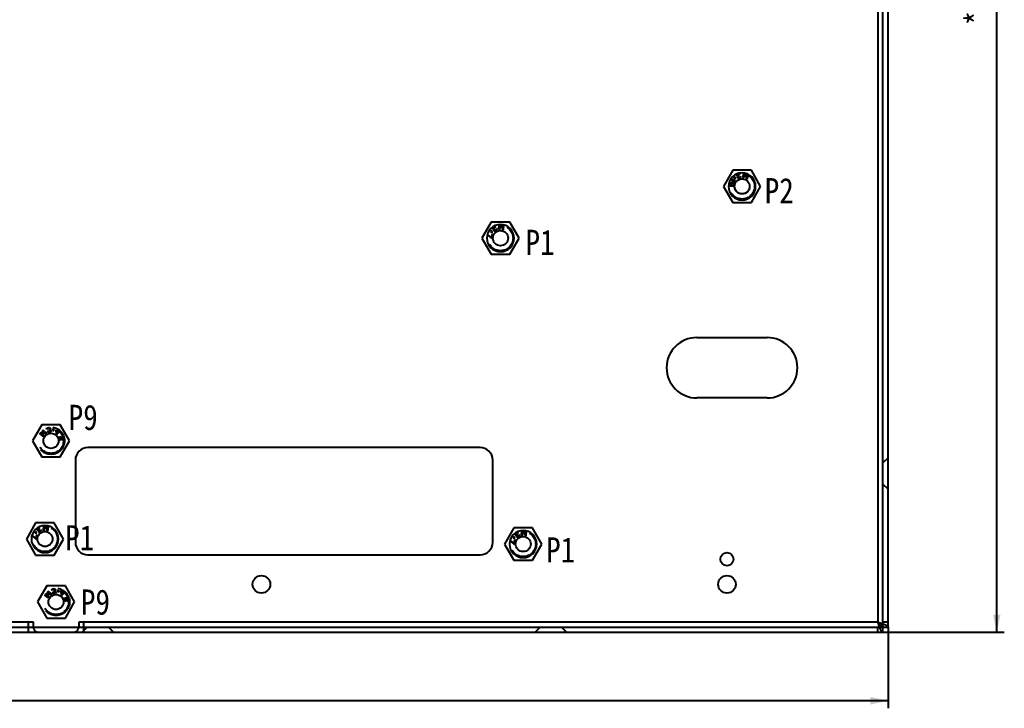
# Model space of a CAD drawing. Header units: millimetres. Extents: x 0 to 1189, y 25 to 866.
# Drawn here: x 401.4 to 597, y 329.4 to 466.1 of the extents above; entities that cross this region are included whole.
import ezdxf

# ---------------------------------------------------------------- set-up
doc = ezdxf.new("R2010")
doc.units = ezdxf.units.MM
doc.header["$LTSCALE"] = 65.395
doc.linetypes.add('HIDDEN', pattern=[0.2, 0.1, -0.1])
doc.layers.get('0').update_dxf_attribs({"linetype": 'CONTINUOUS'})
doc.layers.add('02___PRT_ALL_AXES', color=7, linetype='CONTINUOUS')
doc.layers.add('DEFAULT_2', color=8, linetype='HIDDEN')
doc.styles.get("Standard").update_dxf_attribs({"font": 'txt', "width": 0.85})
doc.dimstyles.new('DIMSTYLE_1', dxfattribs={"dimtxt": 5, "dimasz": 3.5, "dimexe": 1.5, "dimexo": 1, "dimgap": 1.25, "dimtad": 1, "dimdsep": 46, "dimtxsty": 'Standard', "dimblk": '_FILLED', "dimblk1": '_FILLED', "dimblk2": '_FILLED', "dimcen": 0.09, "dimadec": 0, "dimazin": 0, "dimtp": 0.8, "dimtm": 0.8, "dimtfac": 1, "dimtofl": 0, "dimtmove": 0, "dimatfit": 3, "dimldrblk": '_FILLED', "dimfxl": 0, "dimtolj": 1, "dimarcsym": 0})
doc.dimstyles.new('DIMSTYLE_2', dxfattribs={"dimtxt": 5, "dimasz": 3.5, "dimexe": 1.5, "dimexo": 1, "dimgap": 1.25, "dimtad": 1, "dimdsep": 46, "dimtxsty": 'Standard', "dimblk": '_FILLED', "dimblk1": '_FILLED', "dimblk2": '_FILLED', "dimcen": 0.09, "dimadec": 0, "dimazin": 0, "dimtp": 0.5, "dimtm": 0.5, "dimtfac": 1, "dimtofl": 0, "dimtmove": 0, "dimatfit": 3, "dimldrblk": '_FILLED', "dimfxl": 0, "dimtolj": 1, "dimarcsym": 0})

# ---------------------------------------------------------------- blocks, each defined once
blk = doc.blocks.new('_FILLED')
at = {"color": 0, "linetype": 'ByBlock'}
blk.add_solid([(0, 0), (-1, 0.214), (-1, -0.214)], dxfattribs=at)
blk = doc.blocks.new('*D1')
at = {"color": 2, "linetype": 'Continuous', "transparency": 16777216}
for p, q in [((159.9, 345.47), (159.9, 329.36)), ((573.9, 345.47), (573.9, 329.36)), ((159.9, 330.86), (366.9, 330.86)), ((573.9, 330.86), (366.9, 330.86))]:
    blk.add_line(p, q, dxfattribs=at)
at = {"color": 2, "linetype": 'Continuous', "transparency": 16777216, "xscale": 3.5, "yscale": 3.5, "zscale": 3.5, "rotation": 180}
blk.add_blockref('_FILLED', (159.9, 330.86), dxfattribs=at)
at = {"color": 2, "linetype": 'Continuous', "transparency": 16777216, "xscale": 3.5, "yscale": 3.5, "zscale": 3.5}
blk.add_blockref('_FILLED', (573.9, 330.86), dxfattribs=at)
at = {"color": 2, "linetype": 'Continuous', "transparency": 16777216, "insert": (366.9, 337.11), "char_height": 5, "width": 17, "attachment_point": 2, "line_spacing_factor": 0.9}
blk.add_mtext('*414', dxfattribs=at)
blk = doc.blocks.new('*D2')
at = {"color": 2, "linetype": 'Continuous', "transparency": 16777216}
for p, q in [((554.9, 602.77), (597, 602.77)), ((595.5, 602.77), (595.5, 473.62)), ((595.5, 344.47), (595.5, 473.62)), ((572.9, 344.47), (597, 344.47))]:
    blk.add_line(p, q, dxfattribs=at)
at = {"color": 2, "linetype": 'Continuous', "transparency": 16777216, "xscale": 3.5, "yscale": 3.5, "zscale": 3.5}
for p, rotation in [((595.5, 602.77), 90), ((595.5, 344.47), 270)]:
    blk.add_blockref('_FILLED', p, dxfattribs=dict(at, rotation=rotation))
at = {"color": 2, "linetype": 'Continuous', "transparency": 16777216, "insert": (589.25, 473.62), "char_height": 5, "width": 25.5, "attachment_point": 2, "rotation": 90, "line_spacing_factor": 0.9}
blk.add_mtext('*258.3', dxfattribs=at)

msp = doc.modelspace()

# ---------------------------------------------------------------- linework, layer by layer
at = {"color": 3, "linetype": 'Continuous'}
for p, q in [((573.902, 345.466), (573.902, 601.766)), ((160.902, 344.466), (572.902, 344.466))]:
    msp.add_line(p, q, dxfattribs=at)
at = {"color": 7, "linetype": 'Continuous'}
for p, q in [((571.902, 587.766), (571.902, 346.466)), ((572.902, 344.466), (572.902, 587.766)), ((542.624, 434.415), (543.44, 433.842)), ((543.372, 434.042), (542.693, 434.519)), ((543.294, 434.666), (543.292, 434.637)), ((543.292, 434.637), (543.47, 434.622)), ((543.442, 434.654), (543.294, 434.666)), ((543.376, 434.794), (543.344, 434.767)), ((543.344, 434.767), (543.442, 434.654)), ((543.473, 434.682), (543.376, 434.794)), ((543.47, 434.622), (543.459, 434.444)), ((543.459, 434.444), (543.489, 434.441)), ((543.482, 434.83), (543.473, 434.682)), ((543.512, 434.828), (543.482, 434.83)), ((543.489, 434.441), (543.498, 434.59)), ((543.498, 434.59), (543.595, 434.477)), ((543.501, 434.649), (543.512, 434.828)), ((543.679, 434.635), (543.501, 434.649)), ((543.529, 434.617), (543.678, 434.605)), ((543.627, 434.505), (543.529, 434.617)), ((543.595, 434.477), (543.627, 434.505)), ((543.678, 434.605), (543.679, 434.635)), ((543.825, 435.283), (543.824, 435.215)), ((543.824, 435.215), (543.848, 435.134)), ((543.846, 435.356), (543.825, 435.283)), ((543.893, 435.415), (543.846, 435.356)), ((543.848, 435.134), (543.893, 435.059)), ((543.961, 435.48), (543.893, 435.415)), ((543.893, 435.059), (543.952, 435.01)), ((543.923, 435.246), (543.931, 435.293)), ((543.948, 435.164), (543.923, 435.246)), ((543.931, 435.293), (543.958, 435.345)), ((544.013, 435.095), (543.948, 435.164)), ((543.952, 435.01), (544.064, 435)), ((543.958, 435.345), (543.992, 435.378)), ((544.029, 435.521), (543.961, 435.48)), ((544.003, 434.914), (543.981, 434.841)), ((543.981, 434.841), (543.986, 434.753)), ((543.986, 434.753), (543.999, 434.713)), ((543.992, 435.378), (544.085, 435.429)), ((543.999, 434.713), (544.044, 434.637)), ((544.064, 435), (544.003, 434.914)), ((544.085, 435.073), (544.013, 435.095)), ((544.044, 434.637), (544.148, 434.58)), ((544.085, 435.429), (544.205, 435.465)), ((544.211, 435.089), (544.085, 435.073)), ((544.086, 434.784), (544.101, 434.877)), ((544.098, 434.743), (544.086, 434.784)), ((544.157, 434.694), (544.098, 434.743)), ((544.101, 434.877), (544.128, 434.93)), ((544.128, 434.93), (544.236, 435.007)), ((544.148, 434.58), (544.24, 434.564)), ((544.229, 434.672), (544.157, 434.694)), ((544.279, 435.577), (544.2, 435.573)), ((544.205, 435.465), (544.311, 435.475)), ((544.29, 435.113), (544.211, 435.089)), ((544.335, 434.682), (544.229, 434.672)), ((544.236, 435.007), (544.315, 435.032)), ((544.24, 434.564), (544.386, 434.586)), ((544.372, 435.561), (544.279, 435.577)), ((544.315, 435.032), (544.29, 435.113)), ((544.311, 435.475), (544.357, 435.467)), ((544.415, 434.706), (544.335, 434.682)), ((544.357, 435.467), (544.409, 435.439)), ((544.444, 435.538), (544.372, 435.561)), ((544.386, 434.586), (544.426, 434.598)), ((544.409, 435.439), (544.441, 435.404)), ((544.508, 434.757), (544.415, 434.706)), ((544.426, 434.598), (544.559, 434.661)), ((544.441, 435.404), (544.541, 435.434)), ((544.502, 435.489), (544.444, 435.538)), ((544.541, 435.434), (544.502, 435.489)), ((544.555, 434.816), (544.508, 434.757)), ((544.577, 434.889), (544.555, 434.816)), ((544.559, 434.661), (544.626, 434.726)), ((544.676, 434.92), (544.577, 434.889)), ((544.626, 434.726), (544.681, 434.832)), ((544.681, 434.832), (544.676, 434.92)), ((545.253, 435.644), (544.956, 434.738)), ((544.956, 434.738), (545.134, 434.679)), ((545.134, 434.679), (545.709, 435.431)), ((545.378, 435.624), (545.141, 434.901)), ((545.662, 435.557), (545.141, 434.901)), ((545.709, 435.431), (545.728, 434.485)), ((545.728, 434.485), (545.906, 434.426)), ((545.854, 434.667), (545.822, 435.505)), ((546.091, 435.391), (545.854, 434.667)), ((545.906, 434.426), (546.203, 435.332)), ((542.258, 433.515), (542.256, 433.41)), ((542.256, 433.41), (542.296, 433.295)), ((542.32, 433.695), (542.277, 433.599)), ((542.296, 433.295), (542.365, 433.215)), ((542.405, 433.782), (542.32, 433.695)), ((542.358, 433.473), (542.385, 433.595)), ((542.365, 433.407), (542.358, 433.473)), ((542.393, 433.337), (542.365, 433.407)), ((542.365, 433.215), (542.46, 433.151)), ((542.385, 433.595), (542.42, 433.651)), ((542.446, 433.282), (542.393, 433.337)), ((542.502, 433.825), (542.405, 433.782)), ((542.42, 433.651), (542.475, 433.703)), ((542.504, 433.248), (542.446, 433.282)), ((542.46, 433.151), (542.601, 433.098)), ((542.475, 433.703), (542.546, 433.73)), ((542.569, 433.831), (542.502, 433.825)), ((542.624, 433.2), (542.504, 433.248)), ((542.546, 433.73), (542.569, 433.831)), ((542.601, 433.098), (542.746, 433.066)), ((542.611, 433.437), (542.609, 433.331)), ((542.609, 433.331), (542.665, 433.19)), ((542.634, 433.539), (542.611, 433.437)), ((542.665, 433.19), (542.624, 433.2)), ((542.678, 433.636), (542.634, 433.539)), ((542.763, 433.724), (542.678, 433.636)), ((542.711, 433.394), (542.743, 433.536)), ((542.718, 433.328), (542.711, 433.394)), ((542.746, 433.258), (542.718, 433.328)), ((542.743, 433.536), (542.777, 433.592)), ((542.799, 433.203), (542.746, 433.258)), ((542.746, 433.066), (542.896, 433.053)), ((542.86, 433.766), (542.763, 433.724)), ((542.777, 433.592), (542.832, 433.644)), ((542.857, 433.169), (542.799, 433.203)), ((542.832, 433.644), (542.904, 433.671)), ((542.898, 433.16), (542.857, 433.169)), ((542.973, 433.783), (542.86, 433.766)), ((542.896, 433.053), (543.009, 433.071)), ((542.965, 433.166), (542.898, 433.16)), ((542.904, 433.671), (542.97, 433.677)), ((543.036, 433.193), (542.965, 433.166)), ((542.97, 433.677), (543.012, 433.668)), ((543.056, 433.765), (542.973, 433.783)), ((543.009, 433.071), (543.106, 433.113)), ((543.012, 433.668), (543.07, 433.634)), ((543.091, 433.244), (543.036, 433.193)), ((543.15, 433.701), (543.056, 433.765)), ((543.07, 433.634), (543.123, 433.579)), ((543.126, 433.301), (543.091, 433.244)), ((543.106, 433.113), (543.191, 433.201)), ((543.123, 433.579), (543.151, 433.509)), ((543.158, 433.443), (543.126, 433.301)), ((543.22, 433.621), (543.15, 433.701)), ((543.151, 433.509), (543.158, 433.443)), ((543.191, 433.201), (543.234, 433.298)), ((543.259, 433.506), (543.22, 433.621)), ((543.234, 433.298), (543.257, 433.399)), ((543.257, 433.399), (543.259, 433.506)), ((543.462, 434.132), (543.322, 434.23)), ((543.322, 434.23), (543.372, 434.042)), ((543.44, 433.842), (543.511, 433.944)), ((543.511, 433.944), (543.462, 434.132)), ((495.298, 424.762), (495.295, 424.685)), ((495.295, 424.685), (495.31, 424.62)), ((495.329, 424.83), (495.298, 424.762)), ((495.31, 424.62), (495.354, 424.547)), ((495.379, 424.91), (495.329, 424.83)), ((495.354, 424.547), (495.416, 424.485)), ((495.435, 424.967), (495.379, 424.91)), ((495.395, 424.721), (495.409, 424.779)), ((495.399, 424.674), (495.395, 424.721)), ((495.443, 424.601), (495.399, 424.674)), ((495.409, 424.779), (495.434, 424.819)), ((495.434, 424.819), (495.512, 424.89)), ((495.523, 424.549), (495.443, 424.601)), ((495.512, 424.89), (495.619, 424.955)), ((495.598, 424.545), (495.523, 424.549)), ((495.665, 425.081), (495.588, 425.058)), ((495.716, 424.591), (495.598, 424.545)), ((495.619, 424.955), (495.719, 424.99)), ((495.758, 425.088), (495.665, 425.081)), ((495.675, 424.417), (495.76, 424.518)), ((495.788, 424.634), (495.716, 424.591)), ((495.719, 424.99), (495.766, 424.994)), ((495.833, 425.084), (495.758, 425.088)), ((495.76, 424.518), (495.832, 424.561)), ((495.766, 424.994), (495.824, 424.979)), ((495.832, 424.561), (495.788, 424.634)), ((495.824, 424.979), (495.864, 424.953)), ((495.902, 425.05), (495.833, 425.084)), ((495.864, 424.953), (495.953, 425.006)), ((495.953, 425.006), (495.902, 425.05)), ((496.209, 424.54), (496.12, 424.486)), ((496.235, 424.456), (496.209, 424.54)), ((496.593, 425.382), (496.525, 424.431)), ((497.011, 425.398), (496.665, 424.635)), ((496.719, 425.394), (496.665, 424.635)), ((496.712, 424.418), (497.087, 425.287)), ((497.087, 425.287), (497.335, 424.373)), ((497.413, 424.581), (497.178, 425.386)), ((497.467, 425.34), (497.413, 424.581)), ((497.522, 424.36), (497.59, 425.311)), ((494.277, 423.331), (495.058, 422.729)), ((495.085, 422.851), (494.308, 423.45)), ((495.076, 423.983), (494.929, 423.959)), ((494.929, 423.959), (494.935, 423.93)), ((494.935, 423.93), (495.111, 423.959)), ((494.978, 424.103), (494.954, 424.069)), ((494.954, 424.069), (495.076, 423.983)), ((495.1, 424.017), (494.978, 424.103)), ((495.058, 422.729), (495.161, 422.706)), ((495.102, 424.168), (495.073, 424.164)), ((495.073, 424.164), (495.1, 424.017)), ((495.222, 423.461), (495.085, 422.851)), ((495.135, 423.993), (495.102, 424.168)), ((495.111, 423.959), (495.144, 423.783)), ((495.311, 424.022), (495.135, 423.993)), ((495.144, 423.783), (495.173, 423.788)), ((495.146, 423.934), (495.268, 423.849)), ((495.173, 423.788), (495.146, 423.934)), ((495.161, 422.706), (495.325, 423.438)), ((495.17, 423.968), (495.317, 423.992)), ((495.292, 423.883), (495.17, 423.968)), ((495.325, 423.438), (495.222, 423.461)), ((495.268, 423.849), (495.292, 423.883)), ((495.317, 423.992), (495.311, 424.022)), ((495.416, 424.485), (495.484, 424.452)), ((495.484, 424.452), (495.595, 424.469)), ((495.557, 424.371), (495.554, 424.295)), ((495.554, 424.295), (495.58, 424.211)), ((495.595, 424.469), (495.557, 424.371)), ((495.58, 424.211), (495.602, 424.175)), ((495.602, 424.175), (495.664, 424.113)), ((495.661, 424.359), (495.675, 424.417)), ((495.669, 424.265), (495.661, 424.359)), ((495.664, 424.113), (495.779, 424.083)), ((495.691, 424.229), (495.669, 424.265)), ((495.76, 424.195), (495.691, 424.229)), ((495.835, 424.191), (495.76, 424.195)), ((495.779, 424.083), (495.872, 424.089)), ((495.936, 424.226), (495.835, 424.191)), ((495.872, 424.089), (496.008, 424.146)), ((496.007, 424.269), (495.936, 424.226)), ((496.085, 424.341), (496.007, 424.269)), ((496.008, 424.146), (496.044, 424.168)), ((496.044, 424.168), (496.158, 424.261)), ((496.117, 424.41), (496.085, 424.341)), ((496.12, 424.486), (496.117, 424.41)), ((496.158, 424.261), (496.208, 424.34)), ((496.208, 424.34), (496.235, 424.456)), ((496.525, 424.431), (496.712, 424.418)), ((497.335, 424.373), (497.522, 424.36)), ((535.902, 402.966), (549.902, 402.966)), ((549.902, 390.966), (535.902, 390.966)), ((405.755, 385.666), (403.907, 382.466)), ((409.45, 385.666), (405.755, 385.666)), ((411.297, 382.466), (409.45, 385.666)), ((403.907, 382.466), (405.755, 379.266)), ((409.45, 379.266), (411.297, 382.466)), ((492.852, 381.116), (414.952, 381.116)), ((405.755, 379.266), (409.45, 379.266)), ((412.452, 378.616), (412.452, 362.316)), ((495.352, 362.316), (495.352, 378.616)), ((404.576, 364.25), (404.429, 364.225)), ((404.429, 364.225), (404.435, 364.196)), ((404.435, 364.196), (404.611, 364.225)), ((404.478, 364.369), (404.454, 364.335)), ((404.454, 364.335), (404.576, 364.25)), ((404.6, 364.284), (404.478, 364.369)), ((404.602, 364.435), (404.573, 364.43)), ((404.573, 364.43), (404.6, 364.284)), ((404.635, 364.259), (404.602, 364.435)), ((404.611, 364.225), (404.644, 364.049)), ((404.811, 364.288), (404.635, 364.259)), ((404.644, 364.049), (404.673, 364.054)), ((404.646, 364.201), (404.768, 364.115)), ((404.673, 364.054), (404.646, 364.201)), ((404.67, 364.235), (404.817, 364.259)), ((404.792, 364.149), (404.67, 364.235)), ((404.768, 364.115), (404.792, 364.149)), ((404.798, 365.028), (404.795, 364.952)), ((404.795, 364.952), (404.81, 364.886)), ((404.829, 365.097), (404.798, 365.028)), ((404.81, 364.886), (404.854, 364.814)), ((404.817, 364.259), (404.811, 364.288)), ((404.879, 365.176), (404.829, 365.097)), ((404.854, 364.814), (404.916, 364.751)), ((404.935, 365.233), (404.879, 365.176)), ((404.895, 364.987), (404.909, 365.045)), ((404.899, 364.94), (404.895, 364.987)), ((404.943, 364.867), (404.899, 364.94)), ((404.909, 365.045), (404.934, 365.085)), ((404.916, 364.751), (404.984, 364.718)), ((404.934, 365.085), (405.012, 365.157)), ((405.023, 364.816), (404.943, 364.867)), ((404.984, 364.718), (405.095, 364.735)), ((405.012, 365.157), (405.119, 365.221)), ((405.098, 364.811), (405.023, 364.816)), ((405.057, 364.638), (405.054, 364.561)), ((405.054, 364.561), (405.08, 364.478)), ((405.095, 364.735), (405.057, 364.638)), ((405.08, 364.478), (405.102, 364.441)), ((405.165, 365.348), (405.088, 365.325)), ((405.216, 364.858), (405.098, 364.811)), ((405.102, 364.441), (405.164, 364.379)), ((405.119, 365.221), (405.219, 365.257)), ((405.161, 364.626), (405.175, 364.684)), ((405.169, 364.531), (405.161, 364.626)), ((405.164, 364.379), (405.279, 364.349)), ((405.258, 365.354), (405.165, 365.348)), ((405.191, 364.495), (405.169, 364.531)), ((405.175, 364.684), (405.26, 364.785)), ((405.26, 364.462), (405.191, 364.495)), ((405.288, 364.901), (405.216, 364.858)), ((405.219, 365.257), (405.266, 365.26)), ((405.333, 365.35), (405.258, 365.354)), ((405.26, 364.785), (405.332, 364.828)), ((405.335, 364.458), (405.26, 364.462)), ((405.266, 365.26), (405.324, 365.245)), ((405.279, 364.349), (405.372, 364.356)), ((405.332, 364.828), (405.288, 364.901)), ((405.324, 365.245), (405.364, 365.219)), ((405.402, 365.317), (405.333, 365.35)), ((405.436, 364.493), (405.335, 364.458)), ((405.364, 365.219), (405.453, 365.273)), ((405.372, 364.356), (405.508, 364.413)), ((405.453, 365.273), (405.402, 365.317)), ((405.507, 364.536), (405.436, 364.493)), ((405.585, 364.608), (405.507, 364.536)), ((405.508, 364.413), (405.544, 364.434)), ((405.544, 364.434), (405.658, 364.527)), ((405.617, 364.677), (405.585, 364.608)), ((405.62, 364.753), (405.617, 364.677)), ((405.709, 364.806), (405.62, 364.753)), ((405.658, 364.527), (405.708, 364.607)), ((405.708, 364.607), (405.735, 364.723)), ((405.735, 364.723), (405.709, 364.806)), ((406.093, 365.649), (406.025, 364.698)), ((406.025, 364.698), (406.212, 364.684)), ((406.511, 365.664), (406.165, 364.901)), ((406.219, 365.66), (406.165, 364.901)), ((406.212, 364.684), (406.587, 365.553)), ((406.587, 365.553), (406.835, 364.64)), ((406.913, 364.848), (406.678, 365.652)), ((406.835, 364.64), (407.022, 364.626)), ((406.967, 365.607), (406.913, 364.848)), ((407.022, 364.626), (407.09, 365.577)), ((499.798, 364.028), (499.795, 363.952)), ((499.795, 363.952), (499.81, 363.886)), ((499.829, 364.097), (499.798, 364.028)), ((499.81, 363.886), (499.854, 363.814)), ((499.879, 364.176), (499.829, 364.097)), ((499.935, 364.233), (499.879, 364.176)), ((499.895, 363.987), (499.909, 364.045)), ((499.899, 363.94), (499.895, 363.987)), ((499.943, 363.867), (499.899, 363.94)), ((499.909, 364.045), (499.934, 364.085)), ((499.934, 364.085), (500.012, 364.157)), ((500.023, 363.816), (499.943, 363.867)), ((500.012, 364.157), (500.119, 364.221)), ((500.165, 364.348), (500.088, 364.325)), ((500.216, 363.858), (500.098, 363.811)), ((500.119, 364.221), (500.219, 364.257)), ((500.258, 364.354), (500.165, 364.348)), ((500.288, 363.901), (500.216, 363.858)), ((500.219, 364.257), (500.266, 364.26)), ((500.333, 364.35), (500.258, 364.354)), ((500.266, 364.26), (500.324, 364.245)), ((500.332, 363.828), (500.288, 363.901)), ((500.324, 364.245), (500.364, 364.219)), ((500.402, 364.317), (500.333, 364.35)), ((500.364, 364.219), (500.453, 364.273)), ((500.453, 364.273), (500.402, 364.317)), ((501.093, 364.649), (501.025, 363.698)), ((501.511, 364.664), (501.165, 363.901)), ((501.219, 364.66), (501.165, 363.901)), ((501.212, 363.684), (501.587, 364.553)), ((501.587, 364.553), (501.835, 363.64)), ((501.913, 363.848), (501.678, 364.652)), ((501.967, 364.607), (501.913, 363.848)), ((502.022, 363.626), (502.09, 364.577)), ((403.777, 363.598), (404.558, 362.996)), ((404.585, 363.118), (403.808, 363.716)), ((404.558, 362.996), (404.661, 362.972)), ((404.722, 363.728), (404.585, 363.118)), ((404.661, 362.972), (404.825, 363.704)), ((404.825, 363.704), (404.722, 363.728)), ((498.777, 362.598), (499.558, 361.996)), ((499.585, 362.118), (498.808, 362.716)), ((499.576, 363.25), (499.429, 363.225)), ((499.429, 363.225), (499.435, 363.196)), ((499.435, 363.196), (499.611, 363.225)), ((499.478, 363.369), (499.454, 363.335)), ((499.454, 363.335), (499.576, 363.25)), ((499.6, 363.284), (499.478, 363.369)), ((499.558, 361.996), (499.661, 361.972)), ((499.602, 363.435), (499.573, 363.43)), ((499.573, 363.43), (499.6, 363.284)), ((499.722, 362.728), (499.585, 362.118)), ((499.635, 363.259), (499.602, 363.435)), ((499.611, 363.225), (499.644, 363.049)), ((499.811, 363.288), (499.635, 363.259)), ((499.644, 363.049), (499.673, 363.054)), ((499.646, 363.201), (499.768, 363.115)), ((499.673, 363.054), (499.646, 363.201)), ((499.661, 361.972), (499.825, 362.704)), ((499.67, 363.235), (499.817, 363.259)), ((499.792, 363.149), (499.67, 363.235)), ((499.825, 362.704), (499.722, 362.728)), ((499.768, 363.115), (499.792, 363.149)), ((499.817, 363.259), (499.811, 363.288)), ((499.854, 363.814), (499.916, 363.751)), ((499.916, 363.751), (499.984, 363.718)), ((499.984, 363.718), (500.095, 363.735)), ((500.098, 363.811), (500.023, 363.816)), ((500.057, 363.638), (500.054, 363.561)), ((500.054, 363.561), (500.08, 363.478)), ((500.095, 363.735), (500.057, 363.638)), ((500.08, 363.478), (500.102, 363.441)), ((500.102, 363.441), (500.164, 363.379)), ((500.161, 363.626), (500.175, 363.684)), ((500.169, 363.531), (500.161, 363.626)), ((500.164, 363.379), (500.279, 363.349)), ((500.191, 363.495), (500.169, 363.531)), ((500.175, 363.684), (500.26, 363.785)), ((500.26, 363.462), (500.191, 363.495)), ((500.26, 363.785), (500.332, 363.828)), ((500.335, 363.458), (500.26, 363.462)), ((500.279, 363.349), (500.372, 363.356)), ((500.436, 363.493), (500.335, 363.458)), ((500.372, 363.356), (500.508, 363.413)), ((500.507, 363.536), (500.436, 363.493)), ((500.585, 363.608), (500.507, 363.536)), ((500.508, 363.413), (500.544, 363.434)), ((500.544, 363.434), (500.658, 363.527)), ((500.617, 363.677), (500.585, 363.608)), ((500.62, 363.753), (500.617, 363.677)), ((500.709, 363.806), (500.62, 363.753)), ((500.658, 363.527), (500.708, 363.607)), ((500.708, 363.607), (500.735, 363.723)), ((500.735, 363.723), (500.709, 363.806)), ((501.025, 363.698), (501.212, 363.684)), ((501.835, 363.64), (502.022, 363.626)), ((414.952, 359.816), (492.852, 359.816)), ((406.755, 353.666), (404.907, 350.466)), ((410.45, 353.666), (406.755, 353.666)), ((412.297, 350.466), (410.45, 353.666)), ((404.907, 350.466), (406.755, 347.266)), ((410.45, 347.266), (412.297, 350.466)), ((404.102, 346.466), (293.902, 346.466)), ((403.102, 345.466), (403.102, 346.466)), ((404.102, 345.466), (404.102, 346.466)), ((406.755, 347.266), (410.45, 347.266)), ((571.902, 346.466), (413.102, 346.466)), ((413.102, 346.466), (413.102, 345.466)), ((414.102, 345.466), (414.102, 346.466)), ((573.902, 346.466), (572.902, 346.466)), ((159.902, 345.466), (573.902, 345.466)), ((571.902, 344.466), (571.902, 345.466))]:
    msp.add_line(p, q, dxfattribs=at)
for centre, radius in [((496.902, 422.7), 1.5), ((407.602, 382.466), 1.5), ((406.402, 362.966), 1.5), ((501.402, 361.966), 1.5), ((541.902, 358.966), 1.3), ((449.402, 353.966), 1.75), ((541.902, 353.966), 1.75), ((408.602, 350.466), 1.5)]:
    msp.add_circle(centre, radius, dxfattribs=at)
for centre, radius, start, end in [((544.902, 432.966), 2.7, 0, 180), ((496.902, 422.7), 2.7, 0, 180), ((535.902, 396.966), 6, 90, 270), ((549.902, 396.966), 6, 270, 90), ((414.952, 378.616), 2.5, 90, 180), ((492.852, 378.616), 2.5, 0, 90), ((406.402, 362.966), 2.7, 0, 180), ((501.402, 361.966), 2.7, 0, 180), ((414.952, 362.316), 2.5, 180, 270), ((492.852, 362.316), 2.5, 270, 360), ((573.95, 347.152), 2.082, 220.12006, 221.97576)]:
    msp.add_arc(centre, radius, start, end, dxfattribs=at)
for points, knots in [([(572.358, 345.81), (572.318, 345.857), (572.155, 346.068), (572.012, 346.293), (571.902, 346.466)], [0, 0, 0, 0, 0.2305011, 1, 1, 1, 1]), ([(571.902, 346.466), (571.962, 346.429), (572.186, 346.285), (572.409, 346.137), (572.558, 346.011)], [0, 0, 0, 0, 0.2644665, 1, 1, 1, 1]), ([(572.902, 345.466), (572.86, 345.466), (572.662, 345.499), (572.506, 345.644), (572.402, 345.759)], [0, 0, 0, 0, 0.2141169, 1, 1, 1, 1]), ([(572.558, 346.011), (572.587, 345.987), (572.686, 345.899), (572.777, 345.799), (572.826, 345.716)], [0, 0, 0, 0, 0.2775276, 1, 1, 1, 1])]:
    msp.add_open_spline(points, degree=3, knots=knots, dxfattribs=at)
at = {"layer": '02___PRT_ALL_AXES', "color": 7, "linetype": 'Continuous'}
for centre in [(544.902, 432.966), (496.902, 422.7), (407.602, 382.466), (406.402, 362.966), (501.402, 361.966), (408.602, 350.466)]:
    msp.add_circle(centre, 1.5, dxfattribs=at)
for centre in [(544.902, 432.966), (496.902, 422.7), (406.402, 362.966), (501.402, 361.966)]:
    msp.add_arc(centre, 2.7, 180, 360, dxfattribs=at)
at = {"layer": 'DEFAULT_2', "color": 8, "linetype": 'HIDDEN'}
for p, q in [((543.055, 436.166), (541.207, 432.966)), ((546.75, 436.166), (543.055, 436.166)), ((548.597, 432.966), (546.75, 436.166)), ((541.207, 432.966), (543.055, 429.766)), ((546.75, 429.766), (548.597, 432.966)), ((543.055, 429.766), (546.75, 429.766)), ((495.055, 425.9), (493.207, 422.7)), ((498.75, 425.9), (495.055, 425.9)), ((500.597, 422.7), (498.75, 425.9)), ((493.207, 422.7), (495.055, 419.5)), ((498.75, 419.5), (500.597, 422.7)), ((495.055, 419.5), (498.75, 419.5)), ((406.019, 383.262), (405.323, 383.913)), ((405.393, 384.019), (405.949, 383.499)), ((405.949, 383.499), (405.574, 384.248)), ((405.688, 384.371), (406.461, 384.047)), ((406.574, 383.856), (405.708, 384.238)), ((405.708, 384.238), (406.147, 383.399)), ((406.461, 384.047), (405.905, 384.567)), ((406.006, 384.644), (406.702, 383.993)), ((406.702, 383.993), (406.574, 383.856)), ((406.73, 384.803), (406.738, 384.87)), ((406.832, 384.825), (406.73, 384.803)), ((406.738, 384.87), (406.765, 384.941)), ((406.765, 384.941), (406.818, 384.996)), ((406.818, 384.996), (406.891, 385.054)), ((406.844, 384.871), (406.832, 384.825)), ((406.876, 384.921), (406.844, 384.871)), ((406.86, 384.287), (406.962, 384.308)), ((406.897, 384.208), (406.86, 384.287)), ((406.912, 384.95), (406.876, 384.921)), ((406.891, 385.054), (406.963, 385.09)), ((406.996, 384.142), (406.897, 384.208)), ((407.01, 384.992), (406.912, 384.95)), ((406.962, 384.308), (407.015, 384.254)), ((407.087, 384.117), (406.996, 384.142)), ((407.132, 385.018), (407.01, 384.992)), ((407.015, 384.254), (407.085, 384.225)), ((407.085, 384.225), (407.192, 384.226)), ((407.234, 384.126), (407.087, 384.117)), ((407.105, 384.643), (407.186, 384.66)), ((407.122, 384.559), (407.105, 384.643)), ((407.204, 384.576), (407.122, 384.559)), ((407.239, 385.018), (407.132, 385.018)), ((407.137, 385.126), (407.217, 385.123)), ((407.186, 384.66), (407.304, 384.706)), ((407.192, 384.226), (407.273, 384.243)), ((407.335, 384.56), (407.204, 384.576)), ((407.217, 385.123), (407.307, 385.098)), ((407.275, 384.135), (407.234, 384.126)), ((407.284, 385.006), (407.239, 385.018)), ((407.273, 384.243), (407.371, 384.285)), ((407.413, 384.185), (407.275, 384.135)), ((407.333, 384.973), (407.284, 385.006)), ((407.304, 384.706), (407.357, 384.76)), ((407.307, 385.098), (407.377, 385.069)), ((407.362, 384.936), (407.333, 384.973)), ((407.384, 384.527), (407.335, 384.56)), ((407.357, 384.76), (407.38, 384.852)), ((407.451, 384.715), (407.358, 384.652)), ((407.358, 384.652), (407.453, 384.607)), ((407.38, 384.852), (407.362, 384.936)), ((407.371, 384.285), (407.423, 384.34)), ((407.377, 385.069), (407.431, 385.015)), ((407.442, 384.452), (407.384, 384.527)), ((407.486, 384.244), (407.413, 384.185)), ((407.423, 384.34), (407.451, 384.411)), ((407.431, 385.015), (407.464, 384.957)), ((407.451, 384.411), (407.442, 384.452)), ((407.479, 384.786), (407.451, 384.715)), ((407.453, 384.607), (407.506, 384.553)), ((407.464, 384.957), (407.482, 384.874)), ((407.482, 384.874), (407.479, 384.786)), ((407.55, 384.344), (407.486, 384.244)), ((407.506, 384.553), (407.544, 384.474)), ((407.544, 384.474), (407.553, 384.432)), ((407.553, 384.432), (407.55, 384.344)), ((407.87, 384.518), (408.019, 384.616)), ((407.886, 384.492), (407.87, 384.518)), ((408.011, 384.574), (407.886, 384.492)), ((407.924, 384.767), (407.949, 384.784)), ((408.019, 384.616), (407.924, 384.767)), ((407.949, 384.784), (408.028, 384.658)), ((407.979, 384.429), (408.011, 384.574)), ((408.02, 384.42), (407.979, 384.429)), ((408.051, 384.566), (408.02, 384.42)), ((408.028, 384.658), (408.06, 384.803)), ((408.131, 384.44), (408.051, 384.566)), ((408.06, 384.803), (408.1, 384.795)), ((408.209, 384.706), (408.06, 384.607)), ((408.06, 384.607), (408.156, 384.456)), ((408.1, 384.795), (408.069, 384.649)), ((408.069, 384.649), (408.193, 384.731)), ((408.156, 384.456), (408.131, 384.44)), ((408.193, 384.731), (408.209, 384.706)), ((408.6, 384.553), (408.675, 384.656)), ((408.667, 383.794), (408.6, 384.553)), ((408.769, 383.721), (408.667, 383.794)), ((408.675, 384.656), (409.079, 384.362)), ((409.004, 384.259), (408.718, 384.467)), ((408.718, 384.467), (408.767, 383.932)), ((408.767, 383.932), (409.004, 384.259)), ((409.106, 384.186), (408.769, 383.721)), ((409.079, 384.362), (409.253, 384.603)), ((409.274, 384.063), (409.106, 384.186)), ((409.351, 384.524), (409.181, 384.289)), ((409.181, 384.289), (409.349, 384.167)), ((409.349, 384.167), (409.274, 384.063)), ((409.758, 383.91), (409.847, 383.967)), ((409.814, 383.822), (409.758, 383.91)), ((409.903, 383.879), (409.814, 383.822)), ((406.147, 383.399), (406.019, 383.262)), ((409.179, 383.204), (409.719, 383.325)), ((409.334, 382.513), (409.179, 383.204)), ((409.638, 383.2), (409.306, 383.126)), ((409.306, 383.126), (409.438, 382.536)), ((409.438, 382.536), (409.334, 382.513)), ((409.598, 383.085), (409.638, 383.2)), ((409.6, 382.978), (409.598, 383.085)), ((409.628, 382.857), (409.6, 382.978)), ((409.671, 382.76), (409.628, 382.857)), ((409.756, 382.672), (409.671, 382.76)), ((409.707, 383.088), (409.704, 383.002)), ((409.704, 383.002), (409.731, 382.88)), ((409.751, 383.183), (409.707, 383.088)), ((409.719, 383.325), (409.751, 383.183)), ((409.731, 382.88), (409.77, 382.803)), ((409.853, 382.629), (409.756, 382.672)), ((409.77, 382.803), (409.826, 382.751)), ((409.826, 382.751), (409.897, 382.725)), ((409.966, 382.612), (409.853, 382.629)), ((409.897, 382.725), (409.964, 382.718)), ((409.906, 383.367), (409.998, 383.345)), ((409.933, 383.245), (409.906, 383.367)), ((410.025, 383.223), (409.933, 383.245)), ((409.964, 382.718), (410.005, 382.728)), ((410.049, 382.631), (409.966, 382.612)), ((409.998, 383.345), (410.094, 383.303)), ((410.005, 382.728), (410.063, 382.762)), ((410.08, 383.172), (410.025, 383.223)), ((410.144, 382.695), (410.049, 382.631)), ((410.063, 382.762), (410.116, 382.817)), ((410.119, 383.095), (410.08, 383.172)), ((410.094, 383.303), (410.18, 383.215)), ((410.116, 382.817), (410.144, 382.887)), ((410.147, 382.973), (410.119, 383.095)), ((410.144, 382.887), (410.147, 382.973)), ((410.213, 382.774), (410.144, 382.695)), ((410.18, 383.215), (410.221, 383.122)), ((410.252, 382.89), (410.213, 382.774)), ((410.251, 382.992), (410.252, 382.89)), ((573.902, 379.066), (572.902, 378.066)), ((573.902, 372.866), (572.902, 373.866)), ((404.555, 366.166), (402.707, 362.966)), ((408.25, 366.166), (404.555, 366.166)), ((410.097, 362.966), (408.25, 366.166)), ((499.555, 365.166), (497.707, 361.966)), ((503.25, 365.166), (499.555, 365.166)), ((505.097, 361.966), (503.25, 365.166)), ((402.707, 362.966), (404.555, 359.766)), ((408.25, 359.766), (410.097, 362.966)), ((497.707, 361.966), (499.555, 358.766)), ((503.25, 358.766), (505.097, 361.966)), ((404.555, 359.766), (408.25, 359.766)), ((499.555, 358.766), (503.25, 358.766)), ((406.949, 351.499), (406.574, 352.248)), ((406.688, 352.371), (407.461, 352.047)), ((407.574, 351.856), (406.708, 352.238)), ((406.708, 352.238), (407.147, 351.399)), ((407.461, 352.047), (406.905, 352.567)), ((407.006, 352.644), (407.702, 351.993)), ((407.73, 352.803), (407.738, 352.87)), ((407.832, 352.825), (407.73, 352.803)), ((407.738, 352.87), (407.765, 352.941)), ((407.765, 352.941), (407.818, 352.996)), ((407.818, 352.996), (407.891, 353.054)), ((407.844, 352.871), (407.832, 352.825)), ((407.876, 352.921), (407.844, 352.871)), ((407.86, 352.287), (407.962, 352.308)), ((407.897, 352.208), (407.86, 352.287)), ((407.912, 352.95), (407.876, 352.921)), ((407.891, 353.054), (407.963, 353.09)), ((407.996, 352.142), (407.897, 352.208)), ((408.01, 352.992), (407.912, 352.95)), ((407.962, 352.308), (408.015, 352.254)), ((408.087, 352.117), (407.996, 352.142)), ((408.132, 353.018), (408.01, 352.992)), ((408.015, 352.254), (408.085, 352.225)), ((408.085, 352.225), (408.192, 352.226)), ((408.234, 352.126), (408.087, 352.117)), ((408.105, 352.643), (408.186, 352.66)), ((408.122, 352.559), (408.105, 352.643)), ((408.204, 352.576), (408.122, 352.559)), ((408.239, 353.018), (408.132, 353.018)), ((408.137, 353.126), (408.217, 353.123)), ((408.186, 352.66), (408.304, 352.706)), ((408.192, 352.226), (408.273, 352.243)), ((408.335, 352.56), (408.204, 352.576)), ((408.217, 353.123), (408.307, 353.098)), ((408.275, 352.135), (408.234, 352.126)), ((408.284, 353.006), (408.239, 353.018)), ((408.273, 352.243), (408.371, 352.285)), ((408.413, 352.185), (408.275, 352.135)), ((408.333, 352.973), (408.284, 353.006)), ((408.304, 352.706), (408.357, 352.76)), ((408.307, 353.098), (408.377, 353.069)), ((408.362, 352.936), (408.333, 352.973)), ((408.384, 352.527), (408.335, 352.56)), ((408.357, 352.76), (408.38, 352.852)), ((408.451, 352.715), (408.358, 352.652)), ((408.358, 352.652), (408.453, 352.607)), ((408.38, 352.852), (408.362, 352.936)), ((408.371, 352.285), (408.423, 352.34)), ((408.377, 353.069), (408.431, 353.015)), ((408.442, 352.452), (408.384, 352.527)), ((408.486, 352.244), (408.413, 352.185)), ((408.423, 352.34), (408.451, 352.411)), ((408.431, 353.015), (408.464, 352.957)), ((408.451, 352.411), (408.442, 352.452)), ((408.479, 352.786), (408.451, 352.715)), ((408.453, 352.607), (408.506, 352.553)), ((408.464, 352.957), (408.482, 352.874)), ((408.482, 352.874), (408.479, 352.786)), ((408.55, 352.344), (408.486, 352.244)), ((408.506, 352.553), (408.544, 352.474)), ((408.544, 352.474), (408.553, 352.432)), ((408.553, 352.432), (408.55, 352.344)), ((408.87, 352.518), (409.019, 352.616)), ((408.886, 352.492), (408.87, 352.518)), ((409.011, 352.574), (408.886, 352.492)), ((408.924, 352.767), (408.949, 352.784)), ((409.019, 352.616), (408.924, 352.767)), ((408.949, 352.784), (409.028, 352.658)), ((408.979, 352.429), (409.011, 352.574)), ((409.02, 352.42), (408.979, 352.429)), ((409.051, 352.566), (409.02, 352.42)), ((409.028, 352.658), (409.06, 352.803)), ((409.131, 352.44), (409.051, 352.566)), ((409.06, 352.803), (409.1, 352.795)), ((409.209, 352.706), (409.06, 352.607)), ((409.06, 352.607), (409.156, 352.456)), ((409.1, 352.795), (409.069, 352.649)), ((409.069, 352.649), (409.193, 352.731)), ((409.156, 352.456), (409.131, 352.44)), ((409.193, 352.731), (409.209, 352.706)), ((409.6, 352.553), (409.675, 352.656)), ((409.667, 351.794), (409.6, 352.553)), ((409.675, 352.656), (410.079, 352.362)), ((410.004, 352.259), (409.718, 352.467)), ((409.718, 352.467), (409.767, 351.932)), ((409.767, 351.932), (410.004, 352.259)), ((410.106, 352.186), (409.769, 351.721)), ((410.079, 352.362), (410.253, 352.603)), ((410.274, 352.063), (410.106, 352.186)), ((410.351, 352.524), (410.181, 352.289)), ((410.181, 352.289), (410.349, 352.167)), ((410.349, 352.167), (410.274, 352.063)), ((407.019, 351.262), (406.323, 351.913)), ((406.393, 352.019), (406.949, 351.499)), ((407.147, 351.399), (407.019, 351.262)), ((407.702, 351.993), (407.574, 351.856)), ((409.769, 351.721), (409.667, 351.794)), ((410.179, 351.204), (410.719, 351.325)), ((410.334, 350.513), (410.179, 351.204)), ((410.638, 351.2), (410.306, 351.126)), ((410.306, 351.126), (410.438, 350.536)), ((410.438, 350.536), (410.334, 350.513)), ((410.598, 351.085), (410.638, 351.2)), ((410.6, 350.978), (410.598, 351.085)), ((410.628, 350.857), (410.6, 350.978)), ((410.671, 350.76), (410.628, 350.857)), ((410.756, 350.672), (410.671, 350.76)), ((410.707, 351.088), (410.704, 351.002)), ((410.704, 351.002), (410.731, 350.88)), ((410.751, 351.183), (410.707, 351.088)), ((410.719, 351.325), (410.751, 351.183)), ((410.731, 350.88), (410.77, 350.803)), ((410.853, 350.629), (410.756, 350.672)), ((410.758, 351.91), (410.847, 351.967)), ((410.814, 351.822), (410.758, 351.91)), ((410.77, 350.803), (410.826, 350.751)), ((410.903, 351.879), (410.814, 351.822)), ((410.826, 350.751), (410.897, 350.725)), ((410.966, 350.612), (410.853, 350.629)), ((410.897, 350.725), (410.964, 350.718)), ((410.906, 351.367), (410.998, 351.345)), ((410.933, 351.245), (410.906, 351.367)), ((411.025, 351.223), (410.933, 351.245)), ((410.964, 350.718), (411.005, 350.728)), ((411.049, 350.631), (410.966, 350.612)), ((410.998, 351.345), (411.094, 351.303)), ((411.005, 350.728), (411.063, 350.762)), ((411.08, 351.172), (411.025, 351.223)), ((411.144, 350.695), (411.049, 350.631)), ((411.063, 350.762), (411.116, 350.817)), ((411.119, 351.095), (411.08, 351.172)), ((411.094, 351.303), (411.18, 351.215)), ((411.116, 350.817), (411.144, 350.887)), ((411.147, 350.973), (411.119, 351.095)), ((411.144, 350.887), (411.147, 350.973)), ((411.213, 350.774), (411.144, 350.695)), ((411.18, 351.215), (411.221, 351.122)), ((411.252, 350.89), (411.213, 350.774)), ((411.251, 350.992), (411.252, 350.89)), ((403.102, 344.466), (403.102, 345.466)), ((414.802, 345.466), (413.802, 344.466)), ((414.102, 344.466), (414.102, 345.466)), ((419.002, 345.466), (420.002, 344.466)), ((504.802, 345.466), (503.802, 344.466)), ((510.002, 344.466), (509.002, 345.466))]:
    msp.add_line(p, q, dxfattribs=at)
for centre, radius in [((544.902, 432.966), 2.5), ((544.902, 432.966), 1.5), ((496.902, 422.7), 2.5), ((407.602, 382.466), 2.7), ((407.602, 382.466), 2.5), ((406.402, 362.966), 2.5), ((501.402, 361.966), 2.5), ((408.602, 350.466), 2.7), ((408.602, 350.466), 2.5)]:
    msp.add_circle(centre, radius, dxfattribs=at)
for centre, start, end in [((405.102, 345.466), 180, 270), ((412.102, 345.466), 270, 360)]:
    msp.add_arc(centre, 1, start, end, dxfattribs=at)
for points, knots in [([(572.902, 344.466), (572.805, 344.466), (572.576, 344.666), (572.26, 345.344), (572.054, 345.99), (571.902, 346.466)], [0, 0, 0, 0, 0.1276421, 0.3458801, 1, 1, 1, 1]), ([(571.902, 346.466), (572.379, 346.315), (573.024, 346.108), (573.702, 345.792), (573.902, 345.564), (573.902, 345.466)], [0, 0, 0, 0, 0.65412, 0.8723579, 1, 1, 1, 1])]:
    msp.add_open_spline(points, degree=3, knots=knots, dxfattribs=at)
msp.add_open_spline([(572.826, 345.716), (572.871, 345.642), (572.902, 345.554), (572.902, 345.466)], degree=3, dxfattribs=at)

# ---------------------------------------------------------------- texts
at = {"color": 2, "linetype": 'Continuous', "char_height": 5, "width": 8.5, "attachment_point": 1, "line_spacing_factor": 0.9}
for s, insert in [('P2', (549.401, 434.634)), ('P1', (501.876, 424.376)), ('P9', (411.11, 389.618)), ('P1', (410.401, 365.71)), ('P1', (505.967, 363.314)), ('P9', (413.54, 352.957))]:
    msp.add_mtext(s, dxfattribs=dict(at, insert=insert))

# ---------------------------------------------------------------- dimensions: what is measured, and where the dimension line sits
at = {"color": 2, "linetype": 'Continuous'}
for base, p1, p2, angle, dimstyle, picture, middle in [((595.503, 602.766), (571.902, 344.466), (553.902, 602.766), 90, 'DIMSTYLE_2', '*D2', (595.503, 473.616)), ((159.902, 330.86), (573.902, 346.466), (159.902, 346.466), 180, 'DIMSTYLE_1', '*D1', (366.902, 330.86))]:
    dim = msp.add_linear_dim(base=base, p1=p1, p2=p2, angle=angle, text='*<>', dimstyle=dimstyle, dxfattribs=at)
    dim.commit()
    dim.dimension.update_dxf_attribs({"geometry": picture, "text_midpoint": middle, "dimtype": 160})

doc.saveas('drawing.dxf')
